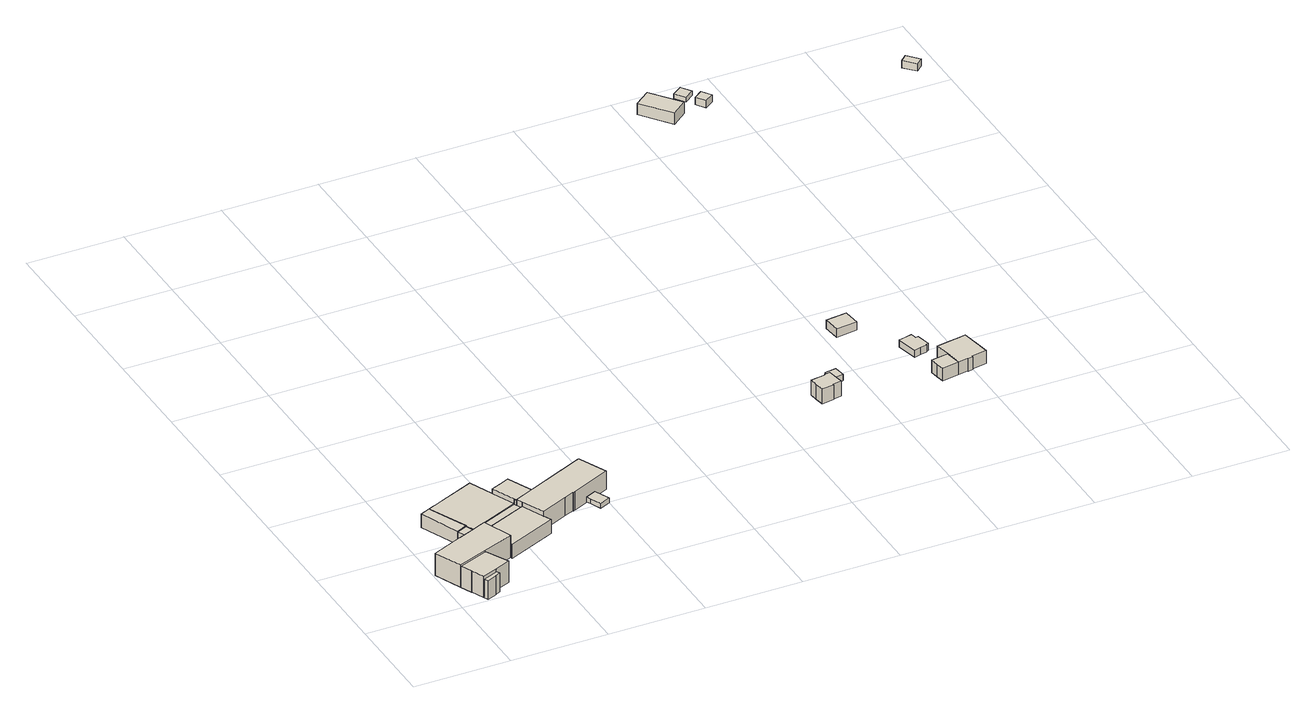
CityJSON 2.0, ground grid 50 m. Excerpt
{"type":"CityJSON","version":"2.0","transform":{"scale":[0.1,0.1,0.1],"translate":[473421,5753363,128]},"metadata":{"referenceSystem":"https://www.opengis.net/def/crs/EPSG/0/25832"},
"CityObjects":{
"building1":{"type":"Building","attributes":{"Gemeindeschluessel":"05766056","BezugspunktDach":"2000","function":"51009_1610","measuredHeight":6.36},"address":[{"country":"Germany"}],"geometry":[{"type":"Solid","lod":"1","boundaries":[[[[0,1,2,3,4,5,6]],[[7,8,9,10,11,12,13]],[[7,13,6,5]],[[8,7,5,4]],[[9,8,4,3]],[[10,9,3,2]],[[11,10,2,1]],[[12,11,1,0]],[[13,12,0,6]]]]}]},
"building2":{"type":"Building","attributes":{"Gemeindeschluessel":"05766056","function":"31001_2000"},"address":[{"country":"Germany","locality":"Oerlinghausen","thoroughfareNumber":"134","thoroughfareName":"Dalbker Straße"},{"country":"Germany","locality":"Oerlinghausen","thoroughfareNumber":"130","thoroughfareName":"Dalbker Straße"},{"country":"Germany","locality":"Oerlinghausen","thoroughfareNumber":"138","thoroughfareName":"Dalbker Straße"},{"country":"Germany","locality":"Oerlinghausen","thoroughfareNumber":"130","thoroughfareName":"Dalbker Straße"},{"country":"Germany","locality":"Oerlinghausen","thoroughfareNumber":"138","thoroughfareName":"Dalbker Straße"}],"children":["building2-1","building2-2","building2-3","building2-4","building2-5","building2-6","building2-7","building2-8"]},
"building2-1":{"type":"BuildingPart","attributes":{"BezugspunktDach":"2000","measuredHeight":13.35},"parents":["building2"],"geometry":[{"type":"Solid","lod":"1","boundaries":[[[[14,15,16,17,18,19,20,21,22,23,24,25,26]],[[27,28,29,30,31,32,33,34,35,36,37,38,39]],[[27,39,26,25]],[[28,27,25,24]],[[29,28,24,23]],[[30,29,23,22]],[[31,30,22,21]],[[32,31,21,20]],[[33,32,20,19]],[[34,33,19,18]],[[35,34,18,17]],[[36,35,17,16]],[[37,36,16,15]],[[38,37,15,14]],[[39,38,14,26]]]]}]},
"building2-2":{"type":"BuildingPart","attributes":{"BezugspunktDach":"2000","measuredHeight":12.23},"parents":["building2"],"geometry":[{"type":"Solid","lod":"1","boundaries":[[[[40,41,42,43,44,45,46,47,48]],[[49,50,51,52,53,54,55,56,57]],[[49,57,48,47]],[[50,49,47,46]],[[51,50,46,45]],[[52,51,45,44]],[[53,52,44,43]],[[54,53,43,42]],[[55,54,42,41]],[[56,55,41,40]],[[57,56,40,48]]]]}]},
"building2-3":{"type":"BuildingPart","attributes":{"BezugspunktDach":"2000","measuredHeight":11.57},"parents":["building2"],"geometry":[{"type":"Solid","lod":"1","boundaries":[[[[58,59,60,61,62,63,64]],[[65,66,67,68,69,51,50]],[[65,50,64,63]],[[66,65,63,62]],[[67,66,62,61]],[[68,67,61,60]],[[69,68,60,59]],[[51,69,59,58]],[[50,51,58,64]]]]}]},
"building2-4":{"type":"BuildingPart","attributes":{"BezugspunktDach":"2000","measuredHeight":9.36},"parents":["building2"],"geometry":[{"type":"Solid","lod":"1","boundaries":[[[[70,71,72,73,74,75,76,77,78,79]],[[80,49,81,57,33,32,82,31,83,84]],[[80,84,79,78]],[[49,80,78,77]],[[81,49,77,76]],[[57,81,76,75]],[[33,57,75,74]],[[32,33,74,73]],[[82,32,73,72]],[[31,82,72,71]],[[83,31,71,70]],[[84,83,70,79]]]]}]},
"building2-5":{"type":"BuildingPart","attributes":{"BezugspunktDach":"2000","measuredHeight":10.26},"parents":["building2"],"geometry":[{"type":"Solid","lod":"1","boundaries":[[[[85,86,87,88,89,90]],[[91,67,66,92,93,94]],[[91,94,90,89]],[[67,91,89,88]],[[66,67,88,87]],[[92,66,87,86]],[[93,92,86,85]],[[94,93,85,90]]]]}]},
"building2-6":{"type":"BuildingPart","attributes":{"BezugspunktDach":"2000","measuredHeight":10.21},"parents":["building2"],"geometry":[{"type":"Solid","lod":"1","boundaries":[[[[95,96,97,98,99,100,101,102]],[[34,103,104,105,106,107,35,108]],[[34,108,102,101]],[[103,34,101,100]],[[104,103,100,99]],[[105,104,99,98]],[[106,105,98,97]],[[107,106,97,96]],[[35,107,96,95]],[[108,35,95,102]]]]}]},
"building2-7":{"type":"BuildingPart","attributes":{"BezugspunktDach":"2000","measuredHeight":7.24},"parents":["building2"],"geometry":[{"type":"Solid","lod":"1","boundaries":[[[[109,110,111,112,113,114,115,116,117,118,119,120]],[[121,105,104,103,122,123,124,125,126,127,128,129]],[[121,129,120,119]],[[105,121,119,118]],[[104,105,118,117]],[[103,104,117,116]],[[122,103,116,115]],[[123,122,115,114]],[[124,123,114,113]],[[125,124,113,112]],[[126,125,112,111]],[[127,126,111,110]],[[128,127,110,109]],[[129,128,109,120]]]]}]},
"building2-8":{"type":"BuildingPart","attributes":{"BezugspunktDach":"2000","measuredHeight":7.31},"parents":["building2"],"geometry":[{"type":"Solid","lod":"1","boundaries":[[[[130,131,132,133,134]],[[135,136,137,124,123]],[[135,123,134,133]],[[136,135,133,132]],[[137,136,132,131]],[[124,137,131,130]],[[123,124,130,134]]]]}]},
"building3":{"type":"Building","attributes":{"Gemeindeschluessel":"05766056","BezugspunktDach":"2000","function":"31001_2000","measuredHeight":2.69},"address":[{"country":"Germany","locality":"Oerlinghausen","thoroughfareNumber":"130","thoroughfareName":"Dalbker Straße"}],"geometry":[{"type":"Solid","lod":"1","boundaries":[[[[138,139,140,141,142,143]],[[144,145,146,147,148,149]],[[144,149,143,142]],[[145,144,142,141]],[[146,145,141,140]],[[147,146,140,139]],[[148,147,139,138]],[[149,148,138,143]]]]}]},
"building4":{"type":"Building","attributes":{"Gemeindeschluessel":"05766056","BezugspunktDach":"2000","function":"31001_1010","measuredHeight":9.57},"address":[{"country":"Germany","locality":"Oerlinghausen","thoroughfareNumber":"128","thoroughfareName":"Dalbker Straße"}],"geometry":[{"type":"Solid","lod":"1","boundaries":[[[[150,151,152,153,154,155,156,157,158,159]],[[160,161,162,163,164,165,166,167,168,169]],[[160,169,159,158]],[[161,160,158,157]],[[162,161,157,156]],[[163,162,156,155]],[[164,163,155,154]],[[165,164,154,153]],[[166,165,153,152]],[[167,166,152,151]],[[168,167,151,150]],[[169,168,150,159]]]]}]},
"building5":{"type":"Building","attributes":{"Gemeindeschluessel":"05766056","BezugspunktDach":"2000","function":"31001_2000","measuredHeight":3.37},"address":[{"country":"Germany","locality":"Oerlinghausen","thoroughfareNumber":"128","thoroughfareName":"Dalbker Straße"}],"geometry":[{"type":"Solid","lod":"1","boundaries":[[[[170,171,172,173,174]],[[175,176,177,178,179]],[[175,179,174,173]],[[176,175,173,172]],[[177,176,172,171]],[[178,177,171,170]],[[179,178,170,174]]]]}]},
"building6":{"type":"Building","attributes":{"Gemeindeschluessel":"05766056","BezugspunktDach":"2000","function":"31001_3200","measuredHeight":5.61},"address":[{"country":"Germany","locality":"Oerlinghausen","thoroughfareNumber":"126a","thoroughfareName":"Dalbker Straße"}],"geometry":[{"type":"Solid","lod":"1","boundaries":[[[[180,181,182,183]],[[184,185,186,187]],[[184,187,183,182]],[[185,184,182,181]],[[186,185,181,180]],[[187,186,180,183]]]]}]},
"building7":{"type":"Building","attributes":{"Gemeindeschluessel":"05766056","BezugspunktDach":"2000","function":"31001_2000","measuredHeight":5.76},"address":[{"country":"Germany","locality":"Oerlinghausen","thoroughfareNumber":"124","thoroughfareName":"Dalbker Straße"}],"geometry":[{"type":"Solid","lod":"1","boundaries":[[[[188,189,190,191,192,193,194,195,196,197]],[[198,199,200,201,202,203,204,205,206,207]],[[198,207,197,196]],[[199,198,196,195]],[[200,199,195,194]],[[201,200,194,193]],[[202,201,193,192]],[[203,202,192,191]],[[204,203,191,190]],[[205,204,190,189]],[[206,205,189,188]],[[207,206,188,197]]]]}]},
"building8":{"type":"Building","attributes":{"Gemeindeschluessel":"05766056","function":"31001_1100"},"address":[{"country":"Germany","locality":"Oerlinghausen","thoroughfareNumber":"124","thoroughfareName":"Dalbker Straße"}],"children":["building8-1","building8-2"]},
"building8-1":{"type":"BuildingPart","attributes":{"BezugspunktDach":"2000","measuredHeight":8.01},"parents":["building8"],"geometry":[{"type":"Solid","lod":"1","boundaries":[[[[208,209,210,211,212,213,214,215,216,217,218,219,220,221]],[[222,223,224,225,226,227,228,229,230,231,232,233,234,235]],[[222,235,221,220]],[[223,222,220,219]],[[224,223,219,218]],[[225,224,218,217]],[[226,225,217,216]],[[227,226,216,215]],[[228,227,215,214]],[[229,228,214,213]],[[230,229,213,212]],[[231,230,212,211]],[[232,231,211,210]],[[233,232,210,209]],[[234,233,209,208]],[[235,234,208,221]]]]}]},
"building8-2":{"type":"BuildingPart","attributes":{"BezugspunktDach":"2000","measuredHeight":8.01},"parents":["building8"],"geometry":[{"type":"Solid","lod":"1","boundaries":[[[[236,237,238,239,240]],[[241,242,243,230,229]],[[241,229,240,239]],[[242,241,239,238]],[[243,242,238,237]],[[230,243,237,236]],[[229,230,236,240]]]]}]},
"building9":{"type":"Building","attributes":{"Gemeindeschluessel":"05711000","BezugspunktDach":"2000","function":"31001_1010","measuredHeight":8.6},"address":[{"country":"Germany","locality":"Bielefeld","thoroughfareNumber":"44","thoroughfareName":"Schopketalweg"}],"geometry":[{"type":"Solid","lod":"1","boundaries":[[[[244,245,246,247]],[[248,249,250,251]],[[248,251,247,246]],[[249,248,246,245]],[[250,249,245,244]],[[251,250,244,247]]]]}]},
"building10":{"type":"Building","attributes":{"Gemeindeschluessel":"05711000","BezugspunktDach":"2000","function":"31001_9998","measuredHeight":2.55},"address":[{"country":"Germany","locality":"Bielefeld","thoroughfareNumber":"44","thoroughfareName":"Schopketalweg"}],"geometry":[{"type":"Solid","lod":"1","boundaries":[[[[252,253,254,255]],[[256,257,258,259]],[[256,259,255,254]],[[257,256,254,253]],[[258,257,253,252]],[[259,258,252,255]]]]}]},
"building11":{"type":"Building","attributes":{"Gemeindeschluessel":"05711000","BezugspunktDach":"2000","function":"31001_9998","measuredHeight":6.41},"address":[{"country":"Germany","locality":"Bielefeld","thoroughfareNumber":"44","thoroughfareName":"Schopketalweg"}],"geometry":[{"type":"Solid","lod":"1","boundaries":[[[[260,261,262,263]],[[264,265,266,267]],[[264,267,263,262]],[[265,264,262,261]],[[266,265,261,260]],[[267,266,260,263]]]]}]},
"building12":{"type":"Building","attributes":{"Gemeindeschluessel":"05711000","BezugspunktDach":"2000","function":"31001_9998","measuredHeight":4.59},"address":[{"country":"Germany"}],"geometry":[{"type":"Solid","lod":"1","boundaries":[[[[268,269,270,271]],[[272,273,274,275]],[[272,275,271,270]],[[273,272,270,269]],[[274,273,269,268]],[[275,274,268,271]]]]}]}
},
"vertices":[
[556,584,74],[292,471,74],[274,513,74],[219,488,74],[257,403,74],[312,427,74],[576,540,74],[312,427,11],[257,403,11],[219,488,11],[274,513,11],[292,471,11],[556,584,11],[576,540,11],
[971,747,107],[969,750,107],[766,660,107],[664,615,107],[563,570,107],[576,540,107],[577,540,107],[628,423,107],[771,486,107],[820,508,107],[822,505,107],[833,510,107],[1037,600,107],[833,510,6],[822,505,6],[820,508,6],[771,486,6],[628,423,6],[577,540,6],[576,540,6],[563,570,6],[664,615,6],[766,660,6],[969,750,6],[971,747,6],[1037,600,6],
[312,427,128],[257,403,128],[173,368,128],[172,370,128],[10,300,128],[71,158,128],[226,219,128],[388,282,128],[328,434,128],[388,282,6],[226,219,6],[71,158,6],[10,300,6],[172,370,6],[173,368,6],[257,403,6],[312,427,6],[328,434,6],
[71,158,122],[97,98,122],[98,99,122],[127,32,122],[207,64,122],[287,98,122],[226,219,122],[287,98,6],[207,64,6],[127,32,6],[98,99,6],[97,98,6],
[627,423,82],[628,423,82],[611,461,82],[577,540,82],[576,540,82],[328,434,82],[360,353,82],[388,282,82],[391,272,82],[646,382,82],[391,272,6],[360,353,6],[611,461,6],[627,423,6],[646,382,6],
[186,31,108],[215,44,108],[207,64,108],[127,32,108],[137,10,108],[186,30,108],[137,10,6],[215,44,6],[186,31,6],[186,30,6],
[664,615,102],[605,749,102],[555,727,102],[504,706,102],[557,585,102],[556,584,102],[563,570,102],[614,593,102],[556,584,6],[557,585,6],[504,706,6],[555,727,6],[605,749,6],[614,593,6],
[258,748,78],[234,737,78],[221,732,78],[211,728,78],[185,716,78],[274,513,78],[292,471,78],[556,584,78],[557,585,78],[504,706,78],[503,705,78],[450,829,78],[503,705,6],[292,471,6],[274,513,6],[185,716,6],[211,728,6],[221,732,6],[234,737,6],[258,748,6],[450,829,6],
[185,716,79],[133,693,79],[132,692,79],[219,488,79],[274,513,79],[219,488,6],[132,692,6],[133,693,6],
[942,483,81],[932,505,81],[877,481,81],[887,459,81],[911,404,81],[966,428,81],[911,404,54],[887,459,54],[877,481,54],[932,505,54],[942,483,54],[966,428,54],
[2269,736,149],[2315,743,149],[2308,785,149],[2301,833,149],[2273,829,149],[2273,824,149],[2194,812,149],[2200,769,149],[2207,722,149],[2270,731,149],[2207,722,67],[2200,769,67],[2194,812,67],[2273,824,67],[2273,829,67],[2301,833,67],[2308,785,67],[2315,743,67],[2269,736,67],[2270,731,67],
[2383,858,99],[2374,918,99],[2315,910,99],[2324,849,99],[2381,858,99],[2324,849,65],[2315,910,65],[2374,918,65],[2383,858,65],[2381,858,65],
[2615,1295,115],[2505,1282,115],[2515,1194,115],[2625,1207,115],[2515,1194,69],[2505,1282,69],[2615,1295,69],[2625,1207,69],
[2768,994,113],[2733,986,113],[2758,876,113],[2793,884,113],[2829,892,113],[2827,898,113],[2840,901,113],[2824,974,113],[2811,971,113],[2804,1002,113],[2811,971,74],[2824,974,74],[2840,901,74],[2827,898,74],[2829,892,74],[2793,884,74],[2758,876,74],[2733,986,74],[2768,994,74],[2804,1002,74],
[2954,835,145],[2938,833,145],[2924,830,145],[2845,817,145],[2859,739,145],[2874,654,145],[2925,662,145],[2926,658,145],[2951,663,145],[2950,668,145],[2951,669,145],[3029,683,145],[3019,744,145],[3002,844,145],[3019,744,75],[3029,683,75],[2951,669,75],[2950,668,75],[2951,663,75],[2926,658,75],[2925,662,75],[2874,654,75],[2859,739,75],[2845,817,75],[2924,830,75],[2938,833,75],[2954,835,75],[3002,844,75],
[2859,739,144],[2770,724,144],[2777,681,144],[2784,638,144],[2874,654,144],[2784,638,75],[2777,681,75],[2770,724,75],
[2613,3350,131],[2532,3288,131],[2650,3137,131],[2730,3200,131],[2650,3137,69],[2532,3288,69],[2613,3350,69],[2730,3200,69],
[2793,3372,94],[2743,3336,94],[2780,3283,94],[2830,3319,94],[2780,3283,69],[2743,3336,69],[2793,3372,69],[2830,3319,69],
[2856,3283,105],[2810,3249,105],[2844,3202,105],[2890,3235,105],[2844,3202,66],[2810,3249,66],[2856,3283,66],[2890,3235,66],
[3828,3126,113],[3794,3094,113],[3846,3036,113],[3881,3066,113],[3846,3036,74],[3794,3094,74],[3828,3126,74],[3881,3066,74]
]}
